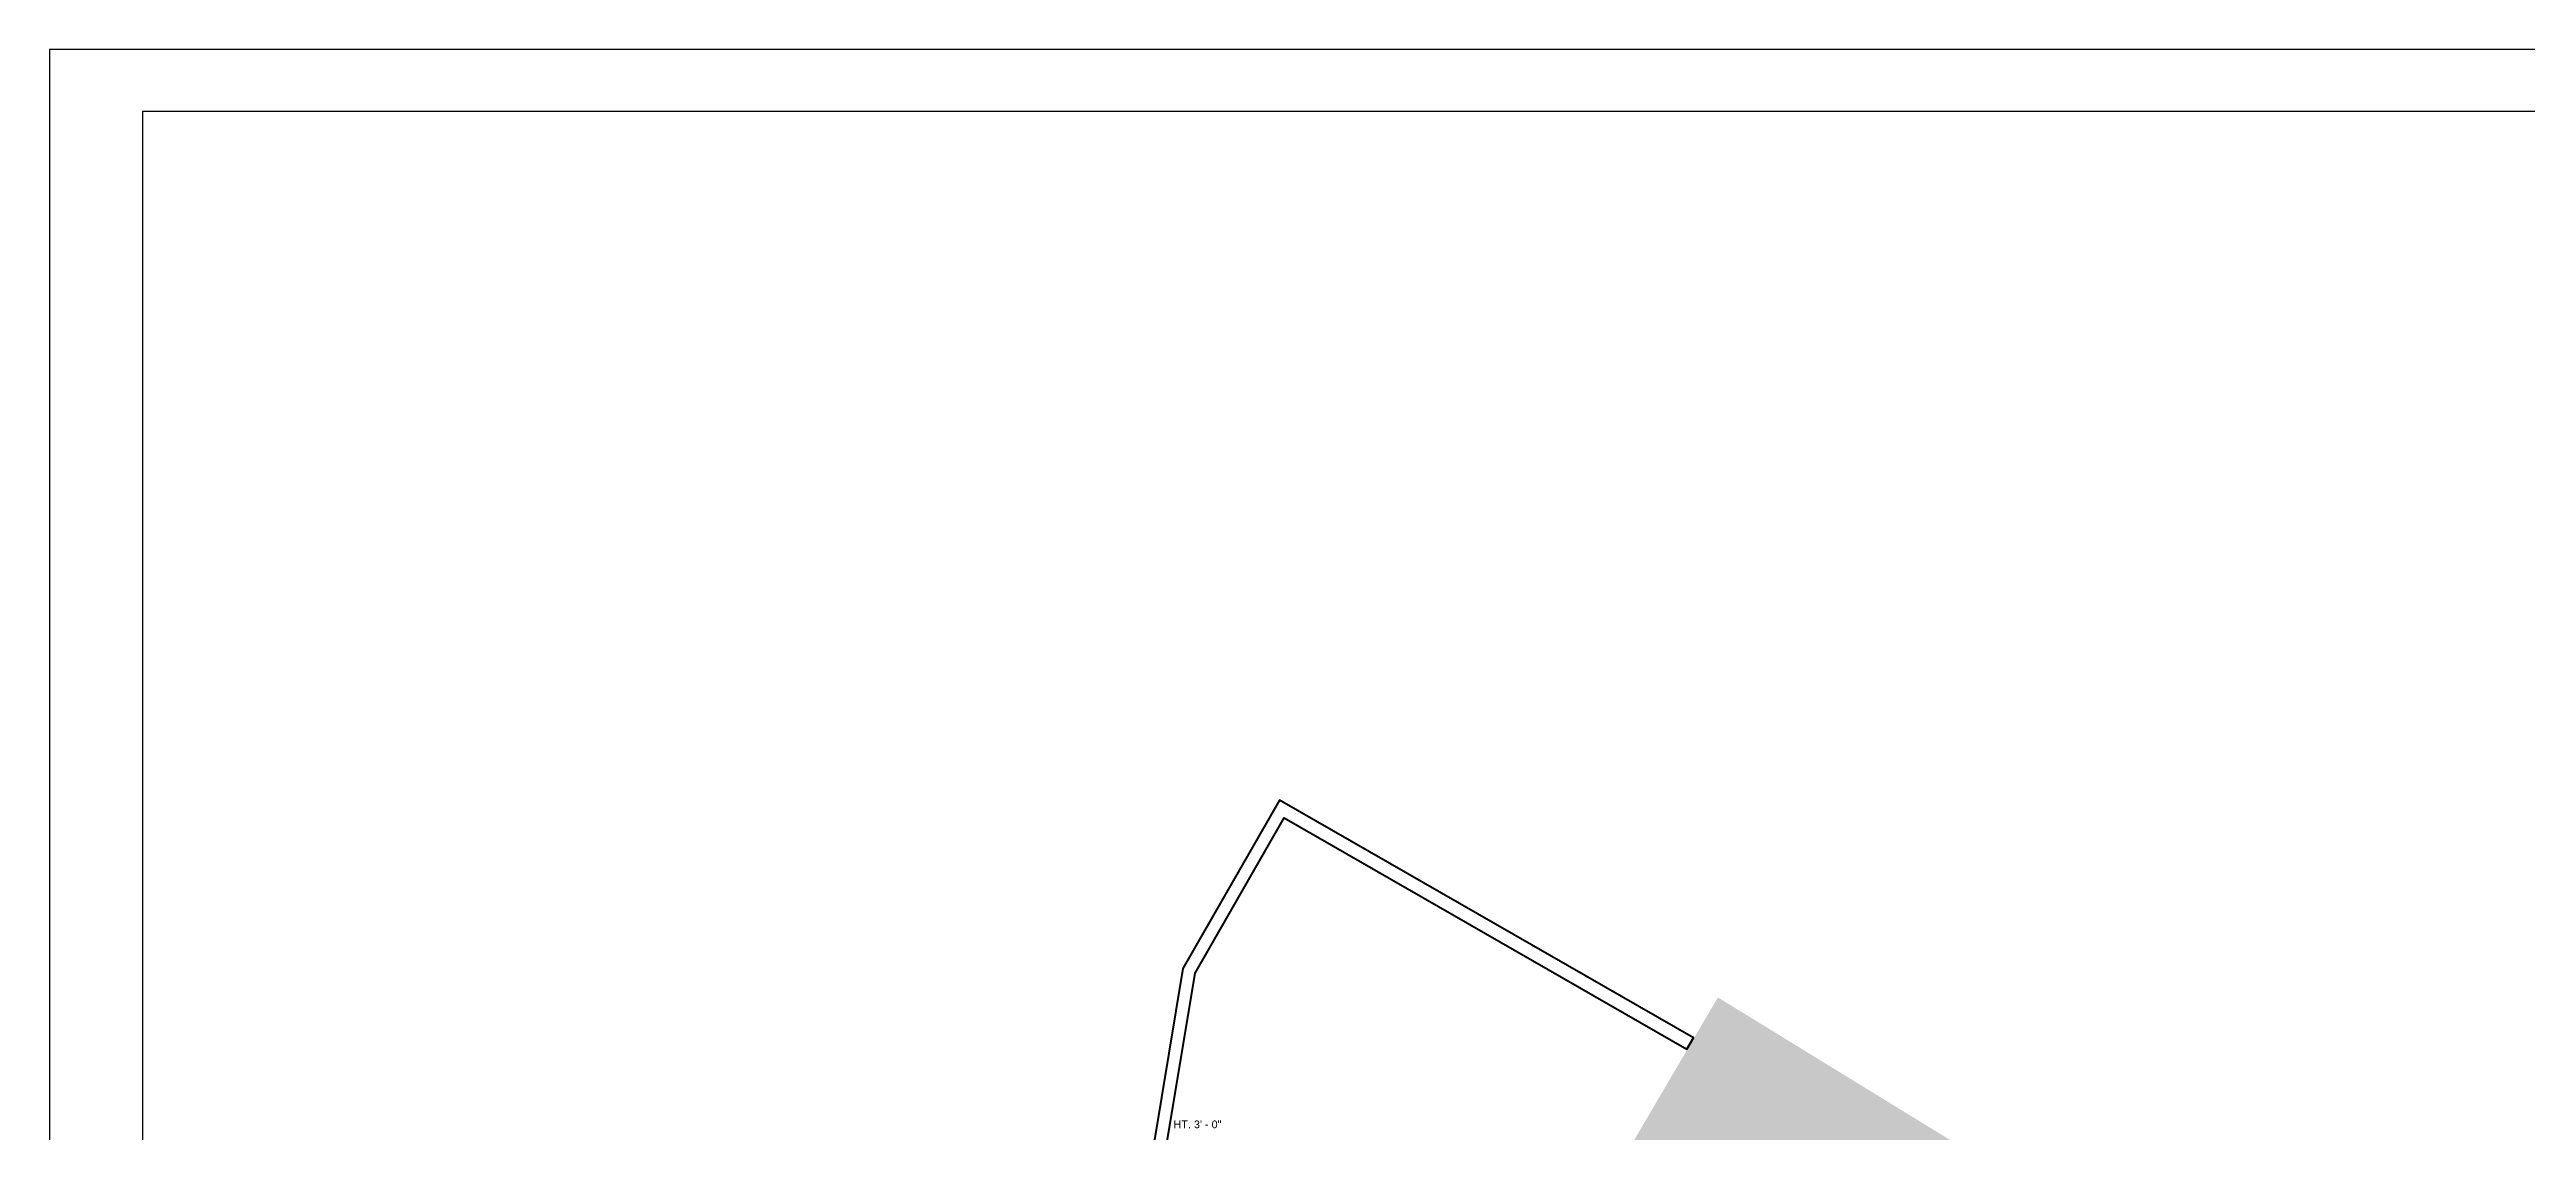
# Model space of a CAD drawing. Header units: inches. Extents: x -2078 to 106214, y -964 to 6385.
# Drawn here: x 86486 to 87446, y 4237 to 4657 of the extents above; entities that cross this region are included whole.
import ezdxf

# ---------------------------------------------------------------- set-up
doc = ezdxf.new("R2010")
doc.units = ezdxf.units.IN
doc.header["$MEASUREMENT"] = 0
doc.layers.add('A-ANNO', color=2, linetype='Continuous', lineweight=5)
doc.layers.add('A-WALL', color=3, linetype='Continuous', lineweight=40)
doc.layers.add('A-HATCH', color=9, linetype='Continuous')
doc.layers.add('A-TB', color=7, linetype='Continuous')
doc.styles.add('Arial_1', font='arial.ttf', dxfattribs={"height": 0.0625})

# ---------------------------------------------------------------- blocks, each defined once
blk = doc.blocks.new('JC_TB_48x36 - JC_TB_4836-1441736-Floor Plans')
at = {"layer": 'A-TB'}
for p, q in [((-0.003, 24.012), (-0.003, -11.988)), ((47.997, 24.012), (-0.003, 24.012)), ((0.747, 23.512), (0.747, -11.488)), ((47.497, 23.512), (0.747, 23.512))]:
    blk.add_line(p, q, dxfattribs=at)

msp = doc.modelspace()

# ---------------------------------------------------------------- block references
at = {"layer": 'A-TB', "xscale": 48, "yscale": 48, "zscale": 48}
msp.add_blockref('JC_TB_48x36 - JC_TB_4836-1441736-Floor Plans', (86486.03, 3504.063), dxfattribs=at)

# ---------------------------------------------------------------- next in the draw order: hatches: boundary and pattern name
at = {"layer": 'A-HATCH', "true_color": 0x939598}
h = msp.add_hatch(dxfattribs=at)
h.set_pattern_fill('EARTH', color=252, scale=60)
h.set_pattern_definition([(0, (86743.291, 382.567), (15, 15), [15, -15]), (0, (86743.291, 388.192), (15, 15), [15, -15]), (0, (86743.291, 393.817), (15, 15), [15, -15]), (90, (86745.166, 395.692), (-15, 15), [15, -15]), (90, (86750.791, 395.692), (-15, 15), [15, -15]), (90, (86756.416, 395.692), (-15, 15), [15, -15])])
h.paths.add_polyline_path([(87132.896, 4289.106), (87017.407, 4092.47), (87015.283, 4088.854), (87291.55, 3929.849), (87273.457, 3898.536), (87374.192, 3840.331), (87378.692, 3834.47), (87386.192, 3834.2), (87386.204, 3834.536), (87448.191, 3835.461), (87448.191, 3790.121), (87497.54, 3790.121), (87497.54, 3723.949), (87656.54, 3723.949), (87656.54, 3673.121), (87707.04, 3673.121), (87707.04, 3720.357), (87777.973, 3720.47), (87777.973, 3868.18), (87965.473, 3868.18), (87965.473, 3669.046), (88010.539, 3667.829), (88010.539, 3948.898), (87685.157, 3950.115)])

# ---------------------------------------------------------------- next in the draw order: linework, layer by layer
at = {"layer": 'A-WALL'}
msp.add_lwpolyline([(86980.029, 4109.546), (86982.645, 4113.807), (86937.381, 4141.591), (86916.79, 4217.785), (86930.142, 4298.551), (86964.74, 4358.777), (87120.882, 4269.077), (87123.372, 4273.413), (86962.895, 4365.603), (86925.356, 4300.258), (86911.68, 4217.529), (86933.073, 4138.369)], close=True, dxfattribs=at)

# ---------------------------------------------------------------- next in the draw order: texts
at = {"layer": 'A-ANNO', "insert": (86921.781, 4241.382), "char_height": 3, "width": 23.4825, "attachment_point": 1, "style": 'Arial_1'}
msp.add_mtext('HT. 3\' - 0"', dxfattribs=at)

doc.saveas('drawing.dxf')
